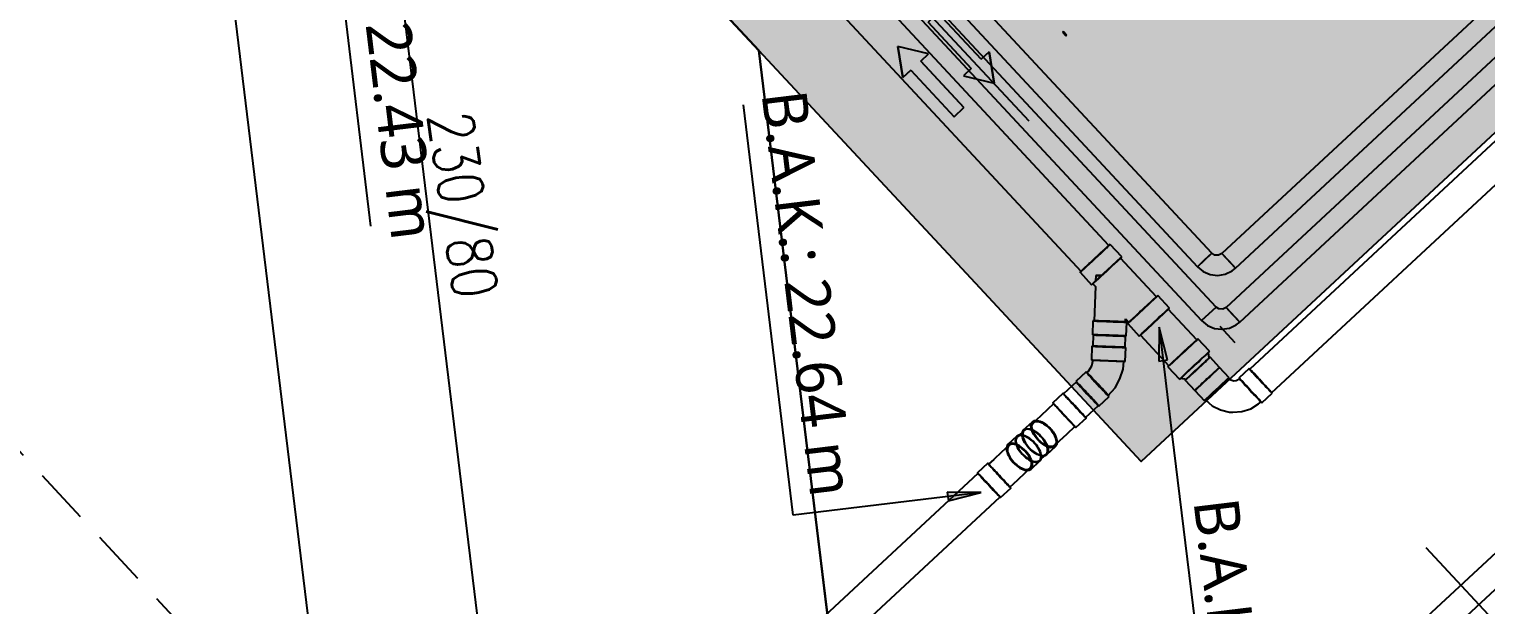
# Model space of a CAD drawing. Header units: millimetres. Extents: x 400382 to 401276, y 4543898 to 4544126.
# Drawn here: x 400487.15 to 400493.65, y 4543994.73 to 4543997.3 of the extents above; entities that cross this region are included whole.
import ezdxf
from ezdxf.enums import TextEntityAlignment as Align

# ---------------------------------------------------------------- set-up
doc = ezdxf.new("R2010")
doc.units = ezdxf.units.MM
for name, pattern in [('ACAD_ISO05W100', [33, 24, -3, 0, -3, 0, -3]), ('AKS', [3, 2.5, -0.25, 0, -0.25]), ('DASHDOT2', [0.5, 0.25, -0.125, 0, -0.125]), ('HIDDEN', [0.375, 0.25, -0.125])]:
    doc.linetypes.add(name, pattern=pattern)
for name, color, linetype in [('aks prota', 2, 'AKS'), ('iderzi_PROTA', 3, 'Continuous'), ('kiriş boyutu prota', 6, 'Continuous'), ('kiriş prota', 6, 'Continuous'), ('kolon tarama prota', 252, 'Continuous'), ('merdiven prota', 2, 'Continuous'), ('perde prota', 1, 'Continuous'), ('PRT-AL-TUNEL_EKSENI', 14, 'DASHDOT2'), ('TARAMA', 8, 'Continuous')]:
    doc.layers.add(name, color=color, linetype=linetype)
doc.styles.add('Segoe UI Light_1', font='', dxfattribs={"height": 200})
doc.styles.add('TKIRIS', font='romanstw.shx')
doc.styles.get('Segoe UI Light_1').set_extended_font_data('Segoe UI Light')

# ---------------------------------------------------------------- blocks, each defined once
blk = doc.blocks.new('Flow Direction - Flow Direction _25mm_-1035271-_17_70 m  ARA KAT')
at = {"layer": 'TARAMA'}
blk.add_hatch(color=256, dxfattribs=at).paths.add_polyline_path([(0, 0), (-117, -78), (-117, -30), (-400, -30), (-400, 30), (-117, 30), (-117, 78)], flags=0)
for p, q in [((0, 0), (-117, 78)), ((-117, 78), (-117, 30)), ((-117, 78), (0, 0)), ((-117, 30), (-117, 78)), ((-117, 30), (-400, 30)), ((-400, 30), (-400, -30)), ((-117, 30), (-400, 30)), ((-400, 30), (-400, -30)), ((-117, -78), (0, 0)), ((-117, -78), (0, 0)), ((-400, -30), (-117, -30)), ((-117, -30), (-400, -30)), ((-117, -30), (-117, -78)), ((-117, -30), (-117, -78))]:
    blk.add_line(p, q, dxfattribs=at)
blk = doc.blocks.new('17.60 mekanik')
at = {"layer": 'kolon tarama prota'}
for points in [[(144878.06, 61496.15), (144889.04, 61485.74), (144891.36, 61488.93)], [(144878.08, 61387.86), (144867.66, 61376.89), (144870.86, 61374.57)]]:
    blk.add_hatch(color=256, dxfattribs=at).paths.add_polyline_path(points, flags=0)
for p, q in [((144892.02, 62434.13), (144892.02, 61524.06)), ((144900.91, 61524.06), (144900.91, 62434.13)), ((144919.3, 62428.03), (144919.3, 61513.01)), ((144933.7, 61513.01), (144933.7, 62428.03)), ((144873.13, 62415.24), (144873.13, 61539.06)), ((144882.02, 61539.06), (144882.02, 62415.24)), ((145054.02, 61826.17), (145054.02, 61162.41)), ((145065.82, 61162.41), (145065.82, 61826.17)), ((144752.53, 61554.79), (144752.53, 61554.29)), ((144752.53, 61554.79), (144754.53, 61554.79)), ((144754.53, 61554.79), (144752.53, 61554.79)), ((144752.53, 61554.29), (144754.53, 61554.29)), ((144754.53, 61554.29), (144752.53, 61554.29)), ((144754.53, 61554.29), (144754.53, 61554.79)), ((144869.98, 61535.9), (144485.52, 61535.9)), ((144869.98, 61535.9), (144869.98, 61531.46)), ((144869.98, 61531.46), (144869.98, 61535.9)), ((144869.98, 61527.01), (144869.98, 61535.9)), ((144869.98, 61535.9), (144869.98, 61527.01)), ((144873.13, 61539.06), (144877.58, 61539.06)), ((144877.58, 61539.06), (144873.13, 61539.06)), ((144882.02, 61539.06), (144873.13, 61539.06)), ((144873.13, 61539.06), (144882.02, 61539.06)), ((144877.58, 61539.06), (144882.02, 61539.06)), ((144882.02, 61539.06), (144877.58, 61539.06)), ((144869.98, 61531.46), (144869.98, 61527.01)), ((144869.98, 61527.01), (144869.98, 61531.46)), ((144485.52, 61527.01), (144869.98, 61527.01)), ((144896.47, 61524.06), (144892.02, 61524.06)), ((144892.02, 61524.06), (144896.47, 61524.06)), ((144900.91, 61524.06), (144892.02, 61524.06)), ((144892.02, 61524.06), (144900.91, 61524.06)), ((144900.91, 61524.06), (144896.47, 61524.06)), ((144896.47, 61524.06), (144900.91, 61524.06)), ((144888.87, 61520.9), (144601.1, 61520.9)), ((144888.87, 61520.9), (144888.87, 61516.46)), ((144888.87, 61516.46), (144888.87, 61520.9)), ((144888.87, 61512.01), (144888.87, 61520.9)), ((144888.87, 61520.9), (144888.87, 61512.01)), ((144888.87, 61516.46), (144888.87, 61512.01)), ((144888.87, 61512.01), (144888.87, 61516.46)), ((144601.1, 61512.01), (144888.87, 61512.01)), ((144918.95, 61513.01), (144918.95, 61506.76)), ((144934.05, 61506.76), (144934.05, 61513.01)), ((144836.16, 61504.65), (144498.25, 61504.65)), ((144843.78, 61505.31), (144836.16, 61505.31)), ((144867.38, 61504.57), (144843.78, 61504.57)), ((144875, 61505.31), (144867.38, 61505.31)), ((144893.71, 61504.65), (144875, 61504.65)), ((144901.33, 61505.31), (144893.71, 61505.31)), ((144903.39, 61503.11), (144901.33, 61504.57)), ((144909.64, 61503.7), (144903.39, 61503.7)), ((144915.89, 61503.7), (144909.64, 61503.7)), ((144841.98, 61491.23), (144843.78, 61489.44)), ((144843.83, 61493.03), (144843.72, 61493.03)), ((144878.06, 61496.15), (144889.04, 61485.74)), ((144891.36, 61488.93), (144878.06, 61496.15)), ((144878.06, 61496.15), (144916.89, 61467.94)), ((144498.25, 61487.65), (144836.16, 61487.65)), ((144836.16, 61487), (144843.78, 61487)), ((144843.78, 61487.74), (144845.47, 61487.74)), ((144845.47, 61487.74), (144856.33, 61476.88)), ((144865.15, 61487.74), (144867.38, 61487.74)), ((144866.17, 61486.72), (144865.15, 61487.74)), ((144871.01, 61482.72), (144866.59, 61487.14)), ((144867.38, 61487), (144875, 61487)), ((144875, 61487.65), (144893.71, 61487.65)), ((144889.04, 61485.74), (144891.36, 61488.93)), ((144893.71, 61487), (144901.33, 61487)), ((144901.33, 61487.74), (144903.39, 61489.2)), ((144903.39, 61488.6), (144909.64, 61488.6)), ((144909.64, 61488.6), (144915.89, 61488.6)), ((144874.6, 61479.12), (144863.93, 61468.45)), ((144863.93, 61468.45), (144874.6, 61479.12)), ((144874.36, 61478.88), (144870.76, 61482.47)), ((144879.02, 61474.7), (144874.6, 61479.12)), ((144855.91, 61476.46), (144860.33, 61472.04)), ((144860.58, 61472.29), (144864.17, 61468.69)), ((144879.02, 61474.7), (144868.35, 61464.03)), ((144868.35, 61464.03), (144879.02, 61474.7)), ((144878.6, 61474.28), (144868.77, 61464.45)), ((144868.77, 61464.45), (144878.6, 61474.28)), ((144863.93, 61468.45), (144868.35, 61464.03)), ((144916.89, 61467.94), (145082.43, 61347.67)), ((144870.53, 61458.75), (144870.53, 61452.51)), ((144885.63, 61452.51), (144885.63, 61458.75)), ((144870.88, 61452.51), (144870.88, 61444.69)), ((144885.28, 61444.69), (144885.28, 61452.51)), ((144828.45, 61319.55), (144679.15, 61428.02)), ((144870.88, 61420.68), (144870.88, 61416.59)), ((144885.28, 61416.59), (144885.28, 61420.68)), ((144870.53, 61416.59), (144870.53, 61411.18)), ((144885.63, 61411.18), (144885.63, 61416.59)), ((144433.38, 61394.52), (144605.57, 61269.42)), ((144870.53, 61398.83), (144870.53, 61392.58)), ((144885.63, 61392.58), (144885.63, 61398.83)), ((144878.08, 61387.86), (144828.45, 61319.55)), ((144878.08, 61387.86), (144867.66, 61376.89)), ((144870.86, 61374.57), (144878.08, 61387.86)), ((144870.88, 61392.58), (144870.87, 60900.74)), ((144885.27, 60900.74), (144885.28, 61392.58)), ((144867.66, 61376.89), (144870.86, 61374.57))]:
    blk.add_line(p, q, dxfattribs=at)
at = {"layer": 'kolon tarama prota', "extrusion": (0, 0, -1)}
for p, q in [((144870.53, 61438.44), (144870.53, 61444.69)), ((144885.63, 61444.69), (144885.63, 61438.44)), ((144870.53, 61420.68), (144870.53, 61426.09)), ((144885.63, 61426.09), (144885.63, 61420.68))]:
    blk.add_line(p, q, dxfattribs=at)
at = {"layer": 'kolon tarama prota', "flags": 128}
for points in [[(144873.13, 61539.06), (144872.67, 61537.41), (144871.41, 61536.25), (144869.98, 61535.9)], [(144869.98, 61527.01), (144873.32, 61527.49), (144876.4, 61528.87), (144878.97, 61531.05), (144880.84, 61533.86), (144881.86, 61537.08), (144882.02, 61539.06)], [(144892.02, 61524.06), (144891.56, 61522.41), (144890.3, 61521.25), (144888.87, 61520.9)], [(144888.87, 61512.01), (144892.21, 61512.49), (144895.29, 61513.87), (144897.86, 61516.05), (144899.73, 61518.86), (144900.75, 61522.08), (144900.91, 61524.06)], [(144918.48, 61504.18), (144916.89, 61503.25), (144915.89, 61503.11)], [(144919.54, 61506.76), (144919.08, 61504.98), (144918.48, 61504.18)], [(144928.33, 61494.37), (144930.86, 61497.57), (144932.58, 61501.28), (144933.39, 61505.27), (144933.46, 61506.76)], [(144915.89, 61489.2), (144919.94, 61489.67), (144923.78, 61491.07), (144927.19, 61493.31), (144928.33, 61494.37)], [(144885.04, 61458.75), (144884.56, 61463.3), (144883.16, 61467.64), (144880.89, 61471.6), (144878.6, 61474.28)], [(144868.77, 61464.45), (144870.35, 61462.2), (144871.08, 61459.54), (144871.12, 61458.75)], [(144871.12, 61411.18), (144871.12, 61406.72), (144871.12, 61401.96), (144871.12, 61398.83)], [(144885.04, 61398.83), (144885.04, 61403.69), (144885.04, 61408.36), (144885.04, 61411.18)]]:
    blk.add_lwpolyline(points, dxfattribs=at)
at = {"layer": 'kolon tarama prota', "extrusion": (0, 0, -1), "flags": 128}
for points in [[(-144871.12, 61426.09), (-144871.12, 61430.55), (-144871.12, 61435.31), (-144871.12, 61438.44)], [(-144885.04, 61438.44), (-144885.04, 61433.58), (-144885.04, 61428.91), (-144885.04, 61426.09)]]:
    blk.add_lwpolyline(points, dxfattribs=at)
at = {"layer": 'kolon tarama prota'}
for centre, major_axis, ratio, start_param, end_param in [((144926.5, 61513.01), (7.55, 0), 0.009953, 3.13168, 6.273273), ((144926.5, 61513.01), (7.55, 0), 0.009953, 6.273273, 9.414865), ((144926.5, 61513.01), (7.2, 0), 0.01, 1.570796, 3.141593), ((144926.5, 61513.01), (7.2, 0), 0.01, 3.141593, 4.712389), ((144926.5, 61513.01), (7.2, 0), 0.01, 0, 1.570796), ((144926.5, 61513.01), (7.2, 0), 0.01, 4.712389, 6.283185), ((144836.16, 61496.15), (0, 9.16), 0.01, 0, 3.141593), ((144836.16, 61496.15), (0, 8.5), 0.009991, 0, 1.570796), ((144836.16, 61496.15), (0, 9.16), 0.01, 3.141593, 6.283185), ((144836.16, 61496.15), (0, 8.5), 0.009991, 4.712389, 6.283185), ((144843.78, 61496.15), (0, 9.16), 0.01, 0, 3.141593), ((144843.78, 61496.15), (0, 8.41), 0.01, 0, 3.141593), ((144843.78, 61496.15), (0, 9.16), 0.01, 3.141593, 6.283185), ((144843.78, 61496.15), (0, 8.41), 0.01, 3.141593, 6.283185), ((144867.38, 61496.15), (0, 9.16), 0.01, 0, 3.141593), ((144867.38, 61496.15), (0, 8.41), 0.01, 0, 3.141593), ((144867.38, 61496.15), (0, 9.16), 0.01, 3.141593, 6.283185), ((144867.38, 61496.15), (0, 8.41), 0.01, 3.141593, 6.283185), ((144875, 61496.15), (0, 9.16), 0.01, 0, 3.141593), ((144875, 61496.15), (0, 8.5), 0.009913, 0, 1.570796), ((144875, 61496.15), (0, 9.16), 0.01, 3.141593, 6.283185), ((144875, 61496.15), (0, 8.5), 0.009913, 4.712389, 6.283185), ((144893.71, 61496.15), (0, 9.16), 0.009913, 0.009952, 3.151545), ((144893.71, 61496.15), (0, 8.5), 0.009913, 0, 1.570796), ((144893.71, 61496.15), (0, 9.16), 0.009913, 3.151545, 6.293138), ((144893.71, 61496.15), (0, 8.5), 0.009913, 4.712389, 6.283185), ((144901.33, 61496.15), (0, 9.16), 0.009913, 0.009952, 3.151545), ((144901.33, 61496.15), (0, 9.16), 0.009913, 3.151545, 6.293138), ((144903.39, 61496.15), (0, 7.55), 0.009913, 4.722341, 7.863934), ((144909.64, 61496.15), (0, 7.55), 0.009913, 4.722341, 7.863934), ((144909.64, 61496.15), (0, 7.55), 0.009913, 0.009952, 3.151545), ((144909.64, 61496.15), (0, 7.55), 0.009913, 3.151545, 6.293138), ((144915.89, 61496.15), (0, 7.55), 0.009913, 0.009952, 3.151545), ((144915.89, 61496.15), (0, 7.55), 0.009913, 3.151545, 6.293138), ((144926.5, 61506.76), (7.55, 0), 0.009953, 3.13168, 6.273273), ((144926.5, 61506.76), (7.55, 0), 0.009953, 6.273273, 9.414865), ((144926.5, 61506.76), (6.96, 0), 0.009953, 3.13168, 6.273273), ((144926.5, 61506.76), (6.96, 0), 0.009953, 6.273273, 9.414865), ((144915.89, 61496.15), (0, 6.96), 0.009913, 0.009952, 3.151545), ((144915.89, 61496.15), (0, 6.96), 0.009913, 3.151545, 6.293138), ((144836.16, 61496.15), (0, 8.5), 0.009991, 1.570796, 3.141593), ((144836.16, 61496.15), (0, 8.5), 0.009991, 3.141593, 4.712389), ((144846.9, 61496.15), (4.92, 4.92), 0.007071, 2.265588, 3.148664), ((144846.9, 61496.15), (4.92, 4.92), 0.007071, 3.148664, 4.031739), ((144875, 61496.15), (0, 8.5), 0.009913, 1.570796, 3.141593), ((144875, 61496.15), (0, 8.5), 0.009913, 3.141593, 4.712389), ((144893.71, 61496.15), (0, 8.5), 0.009913, 1.570796, 3.141593), ((144893.71, 61496.15), (0, 8.5), 0.009913, 3.141593, 4.712389), ((144903.39, 61496.15), (0, 7.55), 0.009913, 1.580749, 4.722341), ((144909.64, 61496.15), (0, 7.55), 0.009913, 1.580749, 4.722341), ((144861.25, 61481.8), (5.34, 5.34), 0.007071, 0.007071, 3.148664), ((144861.25, 61481.8), (5.34, 5.34), 0.007071, 3.148664, 6.290256), ((144861.25, 61481.8), (4.92, 4.92), 0.007071, 0.007071, 3.148664), ((144861.25, 61481.8), (4.92, 4.92), 0.007071, 3.148664, 6.290256), ((144865.67, 61477.38), (5.34, 5.34), 0.007071, 0.007071, 3.148664), ((144865.67, 61477.38), (5.34, 5.34), 0.007071, 3.148664, 6.290256), ((144865.67, 61477.38), (5.09, 5.09), 0.007071, 1.570796, 3.141593), ((144865.67, 61477.38), (5.09, 5.09), 0.007071, 3.141593, 4.712389), ((144865.67, 61477.38), (5.09, 5.09), 0.007071, 0, 1.570796), ((144865.67, 61477.38), (5.09, 5.09), 0.007071, 4.712389, 6.283185), ((144869.26, 61473.79), (5.09, 5.09), 0.007071, 0, 1.570796), ((144869.26, 61473.79), (5.09, 5.09), 0.007071, 4.712389, 6.283185), ((144869.26, 61473.79), (5.09, 5.09), 0.007071, 1.570796, 3.141593), ((144869.26, 61473.79), (5.09, 5.09), 0.007071, 3.141593, 4.712389), ((144878.08, 61458.75), (7.55, 0), 0.017213, 3.124382, 6.265974), ((144878.08, 61458.75), (7.55, 0), 0.017213, 6.265974, 9.407567), ((144878.08, 61458.75), (6.96, 0), 0.017213, 3.124382, 6.265974), ((144878.08, 61458.75), (6.96, 0), 0.017213, 6.265974, 9.407567), ((144878.08, 61452.51), (7.55, 0), 0.017213, 3.124382, 6.265974), ((144878.08, 61452.51), (7.55, 0), 0.017213, 6.265974, 9.407567), ((144878.08, 61452.51), (7.2, 0), 0.01, 1.570796, 3.141593), ((144878.08, 61452.51), (7.2, 0), 0.01, 3.141593, 4.712389), ((144878.08, 61452.51), (7.2, 0), 0.01, 0, 1.570796), ((144878.08, 61452.51), (7.2, 0), 0.01, 4.712389, 6.283185), ((144878.08, 61444.69), (7.2, 0), 0.01, 1.570796, 3.141593), ((144878.08, 61444.69), (7.2, 0), 0.01, 3.141593, 4.712389), ((144878.08, 61444.69), (7.2, 0), 0.01, 0, 1.570796), ((144878.08, 61444.69), (7.2, 0), 0.01, 4.712389, 6.283185), ((144878.08, 61416.59), (7.55, 0), 0.5, 1.570796, 4.712389), ((144878.08, 61420.68), (7.2, 0), 0.5, 1.570796, 3.141593), ((144878.08, 61420.68), (7.2, 0), 0.5, 3.141593, 4.712389), ((144878.08, 61416.59), (7.2, 0), 0.5, 1.570796, 3.141593), ((144878.08, 61420.68), (7.2, 0), 0.5, 0, 1.570796), ((144878.08, 61420.68), (7.2, 0), 0.5, 4.712389, 6.283185), ((144878.08, 61416.59), (7.55, 0), 0.5, 4.712389, 7.853982), ((144878.08, 61416.59), (7.2, 0), 0.5, 0, 1.570796), ((144878.08, 61411.18), (7.55, 0), 0.5, 1.570796, 4.712389), ((144878.08, 61416.59), (7.2, 0), 0.5, 3.141593, 4.712389), ((144878.08, 61411.18), (6.96, 0), 0.5, 1.570796, 4.712389), ((144878.08, 61416.59), (7.2, 0), 0.5, 4.712389, 6.283185), ((144878.08, 61411.18), (7.55, 0), 0.5, 4.712389, 7.853982), ((144878.08, 61411.18), (6.96, 0), 0.5, 4.712389, 7.853982), ((144878.08, 61398.83), (7.55, 0), 0.01, 1.570796, 4.712389), ((144878.08, 61398.83), (6.96, 0), 0.01, 1.570796, 4.712389), ((144878.08, 61398.83), (7.55, 0), 0.01, 4.712389, 7.853982), ((144878.08, 61398.83), (6.96, 0), 0.01, 4.712389, 7.853982), ((144878.08, 61392.58), (7.55, 0), 0.01, 1.570796, 4.712389), ((144878.08, 61392.58), (7.2, 0), 0.01, 1.570796, 3.141593), ((144878.08, 61392.58), (7.2, 0), 0.01, 3.141593, 4.712389), ((144878.08, 61392.58), (7.2, 0), 0.01, 0, 1.570796), ((144878.08, 61392.58), (7.55, 0), 0.01, 4.712389, 7.853982), ((144878.08, 61392.58), (7.2, 0), 0.01, 4.712389, 6.283185)]:
    blk.add_ellipse(centre, major_axis=major_axis, ratio=ratio, start_param=start_param, end_param=end_param, dxfattribs=at)
at = {"layer": 'kolon tarama prota', "extrusion": (0, 0, -1)}
for centre, major_axis, ratio, start_param, end_param in [((144878.08, 61444.69), (7.55, 0), 0.01, 1.570796, 4.712389), ((144878.08, 61438.44), (7.55, 0), 0.01, 1.570796, 4.712389), ((144878.08, 61438.44), (6.96, 0), 0.01, 1.570796, 4.712389), ((144878.08, 61444.69), (7.55, 0), 0.01, 4.712389, 7.853982), ((144878.08, 61438.44), (7.55, 0), 0.01, 4.712389, 7.853982), ((144878.08, 61438.44), (6.96, 0), 0.01, 4.712389, 7.853982), ((144878.08, 61426.09), (7.55, 0), 0.5, 1.570796, 4.712389), ((144878.08, 61426.09), (6.96, 0), 0.5, 1.570796, 4.712389), ((144878.08, 61426.09), (7.55, 0), 0.5, 4.712389, 7.853982), ((144878.08, 61426.09), (6.96, 0), 0.5, 4.712389, 7.853982), ((144878.08, 61420.68), (7.55, 0), 0.5, 1.570796, 4.712389), ((144878.08, 61420.68), (7.55, 0), 0.5, 4.712389, 7.853982)]:
    blk.add_ellipse(centre, major_axis=major_axis, ratio=ratio, start_param=start_param, end_param=end_param, dxfattribs=at)
at = {"layer": 'kolon tarama prota', "xscale": 0.1, "yscale": 0.1, "zscale": 0.1}
blk.add_blockref('Flow Direction - Flow Direction _25mm_-1035271-_17_70 m  ARA KAT', (144748.23, 61516.46), dxfattribs=at)
at = {"layer": 'kolon tarama prota', "xscale": 0.1, "yscale": 0.1, "zscale": 0.1, "rotation": 179.9999999999999}
blk.add_blockref('Flow Direction - Flow Direction _25mm_-1035271-_17_70 m  ARA KAT', (144707.07, 61496.15), dxfattribs=at)
at = {"layer": 'kolon tarama prota', "char_height": 20, "attachment_point": 1, "rotation": 324, "line_spacing_factor": 1.142579, "style": 'Segoe UI Light_1'}
for s, insert, width in [('B.A.K.: 22.47 m', (144957.13, 61470.65), 213.1568), ('B.A.K.: 22.64 m', (144692.71, 61453.52), 213.6595), ('B.A.K.: 22.43 m', (144481.59, 61394.84), 213.6595)]:
    blk.add_mtext(s, dxfattribs=dict(at, insert=insert, width=width))

msp = doc.modelspace()

# ---------------------------------------------------------------- hatches: boundary and pattern name
at = {"layer": 'kolon tarama prota'}
h = msp.add_hatch(dxfattribs=at)
h.set_pattern_fill('DOTS', color=2, scale=0.1, angle=-47.076006)
h.set_pattern_definition([(312.923994, (398997.36488, 4544993.93019), (0.170302485, 0.049990168), [0, -0.15875])])
h.paths.add_polyline_path([(400504.14415, 4544013.66464), (400507.6855, 4544009.8569), (400492.11206, 4543995.37301), (400491.37243, 4543996.16828), (400490.40724, 4543997.20607), (400489.18348, 4543998.52189), (400490.13948, 4543999.41101), (400490.0054, 4544000.51506)])

# ---------------------------------------------------------------- linework, layer by layer
at = {"layer": 'aks prota', "ltscale": 10}
msp.add_line((400490.07415, 4543987.09137), (400475.9776, 4544103.17131), dxfattribs=at)
at = {"layer": 'iderzi_PROTA', "linetype": 'ACAD_ISO05W100', "lineweight": 30, "ltscale": 2}
msp.add_lwpolyline([(400485.66809, 4544011.28476), (400488.89601, 4544007.81402), (400488.1404, 4544007.11127), (400489.36334, 4544005.79633), (400489.4699, 4544004.91968), (400489.92144, 4544001.20476), (400489.96337, 4544000.85986), (400490.00529, 4544000.51495), (400490.13947, 4543999.411), (400489.18348, 4543998.52189), (400490.40724, 4543997.20607), (400490.61824, 4543995.46722), (400490.71031, 4543994.71042), (400490.78001, 4543994.13415), (400490.99544, 4543992.35877), (400489.11949, 4543990.61406)], dxfattribs=at)
at = {"layer": 'kiriş prota'}
msp.add_line((400488.54888, 4543993.43015), (400486.73378, 4544008.37686), dxfattribs=at)
for points in [[(400504.14415, 4544013.66464), (400507.6855, 4544009.8569), (400492.11206, 4543995.37301), (400491.37243, 4543996.16828), (400490.40724, 4543997.20607), (400489.18348, 4543998.52189), (400490.13948, 4543999.41101), (400490.0054, 4544000.51506), (400504.14415, 4544013.66464)], [(400490.43772, 4543991.83973), (400490.99595, 4543992.35821), (400490.40724, 4543997.20607), (400489.18348, 4543998.52189), (400490.13948, 4543999.41101), (400489.36334, 4544005.79633), (400488.1404, 4544007.11127), (400488.89628, 4544007.81426), (400487.33689, 4544009.49096)]]:
    msp.add_lwpolyline(points, dxfattribs=at)
at = {"layer": 'perde prota', "linetype": 'HIDDEN'}
msp.add_lwpolyline([(400473.93047, 4544009.58874), (400490.43772, 4543991.83973)], dxfattribs=at)
at = {"layer": 'PRT-AL-TUNEL_EKSENI', "ltscale": 10}
msp.add_line((400396.13071, 4544099.55496), (400509.12628, 4543978.05932), dxfattribs=at)

# ---------------------------------------------------------------- block references
at = {"layer": 'merdiven prota', "xscale": 0.01, "yscale": 0.01, "zscale": 0.01, "rotation": 312.9239939588403}
msp.add_blockref('17.60 mekanik', (399055.2216, 4544638.04734), dxfattribs=at)

# ---------------------------------------------------------------- texts
at = {"layer": 'kiriş boyutu prota', "ltscale": 0.05, "style": 'TKIRIS', "width": 0.8}
msp.add_text('230/80', height=0.2, rotation=278.161143, dxfattribs=at).set_placement((400489.0281, 4543996.93198), align=Align.MIDDLE_LEFT)

doc.saveas('drawing.dxf')
